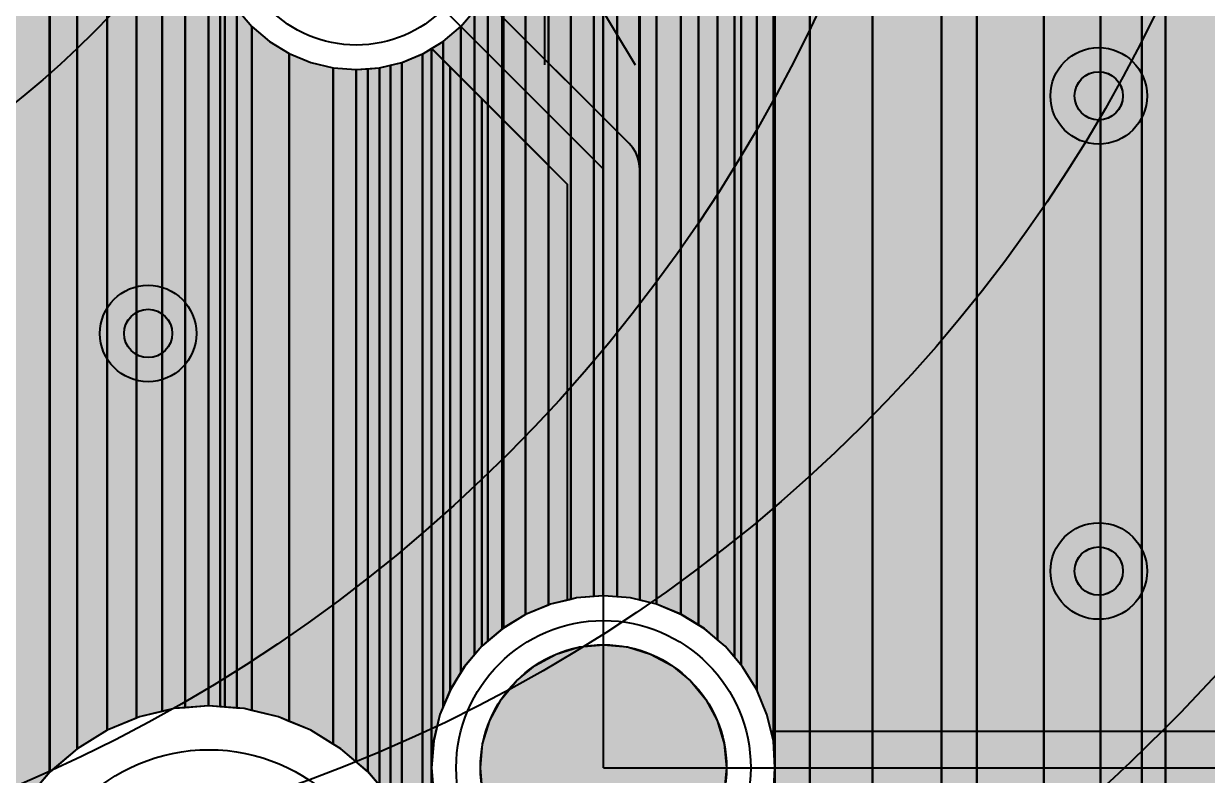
# Model space of a CAD drawing. Header units: millimetres. Extents: x 2 to 110, y 3 to 56.
# Drawn here: x 28.29 to 40.75, y 14.25 to 22.16 of the extents above; entities that cross this region are included whole.
import ezdxf

# ---------------------------------------------------------------- set-up
doc = ezdxf.new("R2010")
doc.units = ezdxf.units.MM
for name, color, linetype in [('bottom_copper', 7, 'Continuous'), ('drill_plated', 7, 'Continuous'), ('top_copper', 7, 'Continuous'), ('top_silk', 7, 'Continuous')]:
    doc.layers.add(name, color=color, linetype=linetype)

# ---------------------------------------------------------------- blocks, each defined once
blk = doc.blocks.new('Block36320')
at = {"layer": 'bottom_copper', "lineweight": 40}
for points in [[(2.862, 0), (1.985, 0), (1.985, 51.435), (2.862, 51.435), (2.862, 0)], [(1.985, 0), (1.734, 0), (1.734, 36.778), (1.876, 37.12), (1.963, 37.481), (1.985, 37.85), (1.985, 0)], [(1.734, 0), (1.3, 0), (1.3, 36.18), (1.541, 36.462), (1.734, 36.778), (1.734, 0)], [(1.3, 0), (0.703, 0), (0.703, 35.746), (1.019, 35.94), (1.3, 36.18), (1.3, 0)], [(0.703, 0), (0, 0), (0, 35.518), (0.36, 35.604), (0.703, 35.746), (0.703, 0)], [(0, 0), (-0.373, 0), (-0.373, 35.489), (-0.369, 35.489), (0, 35.518), (0, 0)]]:
    blk.add_hatch(color=7, dxfattribs=at).paths.add_polyline_path(points, flags=0)
at = {"layer": 'bottom_copper', "color": 7, "lineweight": 40}
for points in [[(2.862, 0), (1.985, 0), (1.985, 51.435), (2.862, 51.435), (2.862, 0)], [(1.985, 0), (1.734, 0), (1.734, 36.778), (1.876, 37.12), (1.963, 37.481), (1.985, 37.85), (1.985, 0)], [(1.734, 0), (1.3, 0), (1.3, 36.18), (1.541, 36.462), (1.734, 36.778), (1.734, 0)], [(1.3, 0), (0.703, 0), (0.703, 35.746), (1.019, 35.94), (1.3, 36.18), (1.3, 0)], [(0.703, 0), (0, 0), (0, 35.518), (0.36, 35.604), (0.703, 35.746), (0.703, 0)], [(0, 0), (-0.373, 0), (-0.373, 35.489), (-0.369, 35.489), (0, 35.518), (0, 0)]]:
    blk.add_lwpolyline(points, close=True, dxfattribs=at)
blk = doc.blocks.new('Block36907')
at = {"layer": 'bottom_copper', "lineweight": 40}
for points in [[(1.469, 11.611), (1.32, 11.853), (1.306, 11.87), (1.306, 36.794), (1.313, 36.778), (1.469, 36.524), (1.469, 11.611)], [(1.644, 11.073), (1.577, 11.349), (1.469, 11.611), (1.469, 36.524), (1.507, 36.462), (1.644, 36.302), (1.644, 11.073)], [(1.66, 10.79), (1.644, 11.073), (1.644, 36.302), (1.66, 36.282), (1.66, 10.79)], [(2.029, 0), (1.66, 0), (1.66, 36.282), (1.747, 36.18), (2.029, 35.94), (2.029, 0)], [(2.687, 0), (2.029, 0), (2.029, 35.94), (2.345, 35.746), (2.687, 35.604), (2.687, 0)], [(3.413, 0), (2.687, 0), (2.687, 35.604), (3.047, 35.518), (3.413, 35.489), (3.413, 0)], [(1.306, 11.87), (1.235, 11.953), (1.235, 25.21), (1.292, 25.447), (1.306, 25.69), (1.306, 11.87)], [(1.235, 11.953), (1.136, 12.069), (1.056, 12.138), (1.056, 24.844), (1.142, 24.984), (1.235, 25.21), (1.235, 11.953)], [(1.056, 12.138), (0.92, 12.254), (0.856, 12.293), (0.856, 24.591), (1.014, 24.776), (1.056, 24.844), (1.056, 12.138)], [(0.856, 12.293), (0.678, 12.402), (0.67, 12.405), (0.67, 24.433), (0.856, 24.591), (0.856, 12.293)], [(0.67, 12.405), (0.416, 12.51), (0.416, 24.286), (0.462, 24.305), (0.67, 24.433), (0.67, 12.405)], [(0.416, 12.51), (0.14, 12.577), (0, 12.588), (0, 24.155), (0.237, 24.212), (0.416, 24.286), (0.416, 12.51)], [(0, 12.588), (-0.143, 12.599), (-0.146, 12.599), (-0.146, 24.143), (0, 24.155), (0, 12.588)], [(1.66, 0), (1.644, 0), (1.644, 10.507), (1.66, 10.79), (1.66, 0)]]:
    blk.add_hatch(color=7, dxfattribs=at).paths.add_polyline_path(points, flags=0)
at = {"layer": 'bottom_copper', "color": 7, "lineweight": 40}
for points in [[(1.469, 11.611), (1.32, 11.853), (1.306, 11.87), (1.306, 36.794), (1.313, 36.778), (1.469, 36.524), (1.469, 11.611)], [(1.644, 11.073), (1.577, 11.349), (1.469, 11.611), (1.469, 36.524), (1.507, 36.462), (1.644, 36.302), (1.644, 11.073)], [(1.66, 10.79), (1.644, 11.073), (1.644, 36.302), (1.66, 36.282), (1.66, 10.79)], [(2.029, 0), (1.66, 0), (1.66, 36.282), (1.747, 36.18), (2.029, 35.94), (2.029, 0)], [(2.687, 0), (2.029, 0), (2.029, 35.94), (2.345, 35.746), (2.687, 35.604), (2.687, 0)], [(3.413, 0), (2.687, 0), (2.687, 35.604), (3.047, 35.518), (3.413, 35.489), (3.413, 0)], [(1.306, 11.87), (1.235, 11.953), (1.235, 25.21), (1.292, 25.447), (1.306, 25.69), (1.306, 11.87)], [(1.235, 11.953), (1.136, 12.069), (1.056, 12.138), (1.056, 24.844), (1.142, 24.984), (1.235, 25.21), (1.235, 11.953)], [(1.056, 12.138), (0.92, 12.254), (0.856, 12.293), (0.856, 24.591), (1.014, 24.776), (1.056, 24.844), (1.056, 12.138)], [(0.856, 12.293), (0.678, 12.402), (0.67, 12.405), (0.67, 24.433), (0.856, 24.591), (0.856, 12.293)], [(0.67, 12.405), (0.416, 12.51), (0.416, 24.286), (0.462, 24.305), (0.67, 24.433), (0.67, 12.405)], [(0.416, 12.51), (0.14, 12.577), (0, 12.588), (0, 24.155), (0.237, 24.212), (0.416, 24.286), (0.416, 12.51)], [(0, 12.588), (-0.143, 12.599), (-0.146, 12.599), (-0.146, 24.143), (0, 24.155), (0, 12.588)], [(1.66, 0), (1.644, 0), (1.644, 10.507), (1.66, 10.79), (1.66, 0)]]:
    blk.add_lwpolyline(points, close=True, dxfattribs=at)
blk = doc.blocks.new('Block37768')
at = {"layer": 'bottom_copper', "lineweight": 40}
for points in [[(1.659, 12.402), (1.43, 12.261), (1.43, 24.464), (1.467, 24.433), (1.659, 24.315), (1.659, 12.402)], [(1.9, 12.502), (1.659, 12.402), (1.659, 24.315), (1.675, 24.305), (1.9, 24.212), (1.9, 12.502)], [(2.137, 12.562), (1.921, 12.51), (1.9, 12.502), (1.9, 24.212), (2.137, 24.155), (2.137, 12.562)], [(2.38, 12.591), (2.197, 12.577), (2.137, 12.562), (2.137, 24.155), (2.38, 24.136), (2.38, 12.591)], [(2.477, 12.599), (2.38, 12.591), (2.38, 24.136), (2.477, 24.143), (2.477, 12.599)], [(1.43, 12.261), (1.417, 12.254), (1.415, 12.252), (1.415, 19.447), (1.43, 19.69), (1.43, 12.261)], [(1.415, 12.252), (1.265, 12.124), (1.265, 18.984), (1.358, 19.21), (1.415, 19.447), (1.415, 12.252)], [(1.265, 12.124), (1.201, 12.069), (1.123, 11.977), (1.123, 18.759), (1.138, 18.776), (1.265, 18.984), (1.265, 12.124)], [(1.123, 11.977), (1.017, 11.853), (0.979, 11.792), (0.979, 18.591), (1.123, 18.759), (1.123, 11.977)], [(0.979, 11.792), (0.869, 11.611), (0.794, 11.431), (0.794, 18.433), (0.979, 18.591), (0.979, 11.792)], [(0.794, 11.431), (0.76, 11.349), (0.694, 11.073), (0.671, 10.79), (0.671, 18.358), (0.794, 18.433), (0.794, 11.431)], [(0.671, 9.3), (0.663, 9.449), (0.576, 9.81), (0.576, 18.301), (0.586, 18.305), (0.671, 18.358), (0.671, 9.3)], [(0.241, 10.468), (0, 10.75), (0, 18.145), (0.123, 18.155), (0.241, 18.183), (0.241, 10.468)], [(0.576, 9.81), (0.434, 10.152), (0.241, 10.468), (0.241, 18.183), (0.361, 18.212), (0.576, 18.301), (0.576, 9.81)], [(0, 10.75), (-0.122, 10.854), (-0.122, 18.136), (-0.12, 18.136), (0, 18.145), (0, 10.75)], [(0.684, 9.08), (0.671, 9.3), (0.671, 10.79), (0.684, 10.625), (0.684, 9.08)]]:
    blk.add_hatch(color=7, dxfattribs=at).paths.add_polyline_path(points, flags=0)
at = {"layer": 'bottom_copper', "color": 7, "lineweight": 40}
for points in [[(1.659, 12.402), (1.43, 12.261), (1.43, 24.464), (1.467, 24.433), (1.659, 24.315), (1.659, 12.402)], [(1.9, 12.502), (1.659, 12.402), (1.659, 24.315), (1.675, 24.305), (1.9, 24.212), (1.9, 12.502)], [(2.137, 12.562), (1.921, 12.51), (1.9, 12.502), (1.9, 24.212), (2.137, 24.155), (2.137, 12.562)], [(2.38, 12.591), (2.197, 12.577), (2.137, 12.562), (2.137, 24.155), (2.38, 24.136), (2.38, 12.591)], [(2.477, 12.599), (2.38, 12.591), (2.38, 24.136), (2.477, 24.143), (2.477, 12.599)], [(1.43, 12.261), (1.417, 12.254), (1.415, 12.252), (1.415, 19.447), (1.43, 19.69), (1.43, 12.261)], [(1.415, 12.252), (1.265, 12.124), (1.265, 18.984), (1.358, 19.21), (1.415, 19.447), (1.415, 12.252)], [(1.265, 12.124), (1.201, 12.069), (1.123, 11.977), (1.123, 18.759), (1.138, 18.776), (1.265, 18.984), (1.265, 12.124)], [(1.123, 11.977), (1.017, 11.853), (0.979, 11.792), (0.979, 18.591), (1.123, 18.759), (1.123, 11.977)], [(0.979, 11.792), (0.869, 11.611), (0.794, 11.431), (0.794, 18.433), (0.979, 18.591), (0.979, 11.792)], [(0.794, 11.431), (0.76, 11.349), (0.694, 11.073), (0.671, 10.79), (0.671, 18.358), (0.794, 18.433), (0.794, 11.431)], [(0.671, 9.3), (0.663, 9.449), (0.576, 9.81), (0.576, 18.301), (0.586, 18.305), (0.671, 18.358), (0.671, 9.3)], [(0.241, 10.468), (0, 10.75), (0, 18.145), (0.123, 18.155), (0.241, 18.183), (0.241, 10.468)], [(0.576, 9.81), (0.434, 10.152), (0.241, 10.468), (0.241, 18.183), (0.361, 18.212), (0.576, 18.301), (0.576, 9.81)], [(0, 10.75), (-0.122, 10.854), (-0.122, 18.136), (-0.12, 18.136), (0, 18.145), (0, 10.75)], [(0.684, 9.08), (0.671, 9.3), (0.671, 10.79), (0.684, 10.625), (0.684, 9.08)]]:
    blk.add_lwpolyline(points, close=True, dxfattribs=at)
blk = doc.blocks.new('Block38324')
at = {"layer": 'bottom_copper', "lineweight": 40}
for points in [[(1.384, 0.451), (1.136, 0.431), (1.136, 13.33), (1.341, 13.57), (1.384, 13.639), (1.384, 0.451)], [(1.136, 0.431), (1.018, 0.422), (0.896, 0.392), (0.896, 13.125), (1.136, 13.33), (1.136, 0.431)], [(0.896, 0.392), (0.658, 0.335), (0.627, 0.322), (0.627, 12.96), (0.896, 13.125), (0.896, 0.392)], [(0.627, 0.322), (0.316, 0.194), (0.316, 12.834), (0.335, 12.839), (0.627, 12.96), (0.627, 0.322)], [(0.316, 0.194), (0, 0), (0, 12.763), (0.028, 12.765), (0.316, 12.834), (0.316, 0.194)], [(0, 0), (-0.282, -0.241), (-0.289, -0.249), (-0.289, 12.741), (-0.286, 12.741), (0, 12.763), (0, 0)], [(1.506, 0.442), (1.388, 0.451), (1.384, 0.451), (1.384, 8.7), (1.403, 8.457), (1.46, 8.219), (1.506, 8.108), (1.506, 0.442)], [(1.68, 0.428), (1.506, 0.442), (1.506, 8.108), (1.553, 7.994), (1.68, 7.786), (1.68, 0.428)], [(1.839, 0.402), (1.757, 0.422), (1.68, 0.428), (1.68, 7.786), (1.839, 7.601), (1.839, 0.402)], [(2.232, 0.288), (2.118, 0.335), (1.839, 0.402), (1.839, 7.601), (2.024, 7.442), (2.232, 7.315), (2.232, 0.288)], [(2.695, 0.05), (2.46, 0.194), (2.232, 0.288), (2.232, 7.315), (2.458, 7.222), (2.695, 7.165), (2.695, 0.05)], [(2.935, -0.136), (2.776, 0), (2.695, 0.05), (2.695, 7.165), (2.935, 7.146), (2.935, -0.136)]]:
    blk.add_hatch(color=7, dxfattribs=at).paths.add_polyline_path(points, flags=0)
at = {"layer": 'bottom_copper', "color": 7, "lineweight": 40}
for points in [[(1.384, 0.451), (1.136, 0.431), (1.136, 13.33), (1.341, 13.57), (1.384, 13.639), (1.384, 0.451)], [(1.136, 0.431), (1.018, 0.422), (0.896, 0.392), (0.896, 13.125), (1.136, 13.33), (1.136, 0.431)], [(0.896, 0.392), (0.658, 0.335), (0.627, 0.322), (0.627, 12.96), (0.896, 13.125), (0.896, 0.392)], [(0.627, 0.322), (0.316, 0.194), (0.316, 12.834), (0.335, 12.839), (0.627, 12.96), (0.627, 0.322)], [(0.316, 0.194), (0, 0), (0, 12.763), (0.028, 12.765), (0.316, 12.834), (0.316, 0.194)], [(0, 0), (-0.282, -0.241), (-0.289, -0.249), (-0.289, 12.741), (-0.286, 12.741), (0, 12.763), (0, 0)], [(1.506, 0.442), (1.388, 0.451), (1.384, 0.451), (1.384, 8.7), (1.403, 8.457), (1.46, 8.219), (1.506, 8.108), (1.506, 0.442)], [(1.68, 0.428), (1.506, 0.442), (1.506, 8.108), (1.553, 7.994), (1.68, 7.786), (1.68, 0.428)], [(1.839, 0.402), (1.757, 0.422), (1.68, 0.428), (1.68, 7.786), (1.839, 7.601), (1.839, 0.402)], [(2.232, 0.288), (2.118, 0.335), (1.839, 0.402), (1.839, 7.601), (2.024, 7.442), (2.232, 7.315), (2.232, 0.288)], [(2.695, 0.05), (2.46, 0.194), (2.232, 0.288), (2.232, 7.315), (2.458, 7.222), (2.695, 7.165), (2.695, 0.05)], [(2.935, -0.136), (2.776, 0), (2.695, 0.05), (2.695, 7.165), (2.935, 7.146), (2.935, -0.136)]]:
    blk.add_lwpolyline(points, close=True, dxfattribs=at)
blk = doc.blocks.new('Block38688')
at = {"layer": 'bottom_copper', "lineweight": 40}
blk.add_hatch(color=7, dxfattribs=at).paths.add_polyline_path([(6.448, 10.741), (6.215, 10.468), (6.021, 10.152), (6.021, 23.783), (6.137, 23.756), (6.448, 23.731), (6.448, 10.741)], flags=0)
at = {"layer": 'bottom_copper', "color": 7, "lineweight": 40}
blk.add_lwpolyline([(6.448, 10.741), (6.215, 10.468), (6.021, 10.152), (6.021, 23.783), (6.137, 23.756), (6.448, 23.731), (6.448, 10.741)], close=True, dxfattribs=at)
blk = doc.blocks.new('Block117322')
at = {"layer": 'top_copper', "lineweight": 40}
blk.add_hatch(color=7, dxfattribs=at).paths.add_polyline_path([(0, 0), (-4.6614, 0), (-4.6614, 14.138), (-1.381, 14.138), (-1.3382, 13.96), (-1.2296, 13.6977), (-1.0813, 13.4557), (-0.8969, 13.2399), (-0.6811, 13.0555), (-0.4391, 12.9072), (-0.1768, 12.7986), (0, 12.7561), (0, 0)], flags=0)
at = {"layer": 'top_copper', "color": 7, "lineweight": 40}
blk.add_lwpolyline([(0, 0), (-4.6614, 0), (-4.6614, 14.138), (-1.381, 14.138), (-1.3382, 13.96), (-1.2296, 13.6977), (-1.0813, 13.4557), (-0.8969, 13.2399), (-0.6811, 13.0555), (-0.4391, 12.9072), (-0.1768, 12.7986), (0, 12.7561), (0, 0)], close=True, dxfattribs=at)
blk = doc.blocks.new('Block118009')
at = {"layer": 'top_copper', "lineweight": 40}
for points in [[(0, 11.412), (-0.165, 11.425), (-0.169, 11.425), (-0.169, 19.293), (-0.117, 19.293), (-0.093, 19.194), (0, 18.968), (0, 11.412)], [(0.286, 11.377), (0.204, 11.396), (0, 11.412), (0, 18.968), (0.127, 18.761), (0.286, 18.575), (0.286, 11.377)], [(0.679, 11.262), (0.565, 11.31), (0.286, 11.377), (0.286, 18.575), (0.471, 18.417), (0.679, 18.289), (0.679, 11.262)], [(2.176, 9.284), (2.167, 9.433), (2.081, 9.794), (2.081, 18.285), (2.09, 18.289), (2.176, 18.342), (2.176, 9.284)], [(2.373, 11.595), (2.264, 11.333), (2.198, 11.057), (2.176, 10.774), (2.176, 18.342), (2.177, 18.343), (2.373, 18.147), (2.373, 11.595)], [(1.142, 11.024), (0.907, 11.168), (0.679, 11.262), (0.679, 18.289), (0.905, 18.196), (1.142, 18.139), (1.142, 11.024)], [(1.865, 10.256), (1.745, 10.452), (1.628, 10.589), (1.628, 18.139), (1.865, 18.196), (1.865, 10.256)], [(2.081, 9.794), (1.939, 10.136), (1.865, 10.256), (1.865, 18.196), (2.081, 18.285), (2.081, 9.794)], [(1.385, 10.836), (1.223, 10.974), (1.142, 11.024), (1.142, 18.139), (1.385, 18.12), (1.385, 10.836)], [(1.628, 10.589), (1.504, 10.734), (1.385, 10.836), (1.385, 18.12), (1.628, 18.139), (1.628, 10.589)], [(2.706, 12.053), (2.521, 11.837), (2.373, 11.595), (2.373, 18.147), (2.706, 17.814), (2.706, 12.053)], [(3.163, 12.386), (2.922, 12.238), (2.706, 12.053), (2.706, 17.814), (3.163, 17.357), (3.163, 12.386)], [(3.604, 12.537), (3.426, 12.494), (3.163, 12.386), (3.163, 17.357), (3.604, 16.916), (3.604, 12.537)], [(2.189, 9.064), (2.176, 9.284), (2.176, 10.774), (2.189, 10.609), (2.189, 9.064)]]:
    blk.add_hatch(color=7, dxfattribs=at).paths.add_polyline_path(points, flags=0)
at = {"layer": 'top_copper', "color": 7, "lineweight": 40}
for points in [[(0, 11.412), (-0.165, 11.425), (-0.169, 11.425), (-0.169, 19.293), (-0.117, 19.293), (-0.093, 19.194), (0, 18.968), (0, 11.412)], [(0.286, 11.377), (0.204, 11.396), (0, 11.412), (0, 18.968), (0.127, 18.761), (0.286, 18.575), (0.286, 11.377)], [(0.679, 11.262), (0.565, 11.31), (0.286, 11.377), (0.286, 18.575), (0.471, 18.417), (0.679, 18.289), (0.679, 11.262)], [(2.176, 9.284), (2.167, 9.433), (2.081, 9.794), (2.081, 18.285), (2.09, 18.289), (2.176, 18.342), (2.176, 9.284)], [(2.373, 11.595), (2.264, 11.333), (2.198, 11.057), (2.176, 10.774), (2.176, 18.342), (2.177, 18.343), (2.373, 18.147), (2.373, 11.595)], [(1.142, 11.024), (0.907, 11.168), (0.679, 11.262), (0.679, 18.289), (0.905, 18.196), (1.142, 18.139), (1.142, 11.024)], [(1.865, 10.256), (1.745, 10.452), (1.628, 10.589), (1.628, 18.139), (1.865, 18.196), (1.865, 10.256)], [(2.081, 9.794), (1.939, 10.136), (1.865, 10.256), (1.865, 18.196), (2.081, 18.285), (2.081, 9.794)], [(1.385, 10.836), (1.223, 10.974), (1.142, 11.024), (1.142, 18.139), (1.385, 18.12), (1.385, 10.836)], [(1.628, 10.589), (1.504, 10.734), (1.385, 10.836), (1.385, 18.12), (1.628, 18.139), (1.628, 10.589)], [(2.706, 12.053), (2.521, 11.837), (2.373, 11.595), (2.373, 18.147), (2.706, 17.814), (2.706, 12.053)], [(3.163, 12.386), (2.922, 12.238), (2.706, 12.053), (2.706, 17.814), (3.163, 17.357), (3.163, 12.386)], [(3.604, 12.537), (3.426, 12.494), (3.163, 12.386), (3.163, 17.357), (3.604, 16.916), (3.604, 12.537)], [(2.189, 9.064), (2.176, 9.284), (2.176, 10.774), (2.189, 10.609), (2.189, 9.064)]]:
    blk.add_lwpolyline(points, close=True, dxfattribs=at)
blk = doc.blocks.new('Block118343')
at = {"layer": 'top_copper', "lineweight": 40}
for points in [[(4.678, -8.999), (2.885, -8.999), (2.842, -8.821), (2.734, -8.559), (2.585, -8.317), (2.401, -8.101), (2.185, -7.917), (1.943, -7.769), (1.681, -7.66), (1.504, -7.617), (1.504, 4.042), (1.727, 4.135), (1.935, 4.262), (2.121, 4.421), (2.279, 4.606), (2.407, 4.814), (2.5, 5.039), (2.524, 5.139), (4.678, 5.139), (4.678, -8.999)], [(1.499, -3.021), (1.485, -2.962), (1.462, -2.907), (1.431, -2.856), (1.392, -2.81), (1.381, -2.8), (0.071, -1.491), (0.071, 4.294), (0.108, 4.262), (0.316, 4.135), (0.542, 4.042), (0.779, 3.985), (1.022, 3.965), (1.265, 3.985), (1.499, 4.041), (1.499, -3.021)], [(1.504, -3.08), (1.499, -3.021), (1.499, 4.041), (1.502, 4.042), (1.504, 4.042), (1.504, -3.08)], [(1.504, -7.617), (1.503, -7.617), (1.503, -3.095), (1.504, -3.08), (1.504, -7.617)]]:
    blk.add_hatch(color=7, dxfattribs=at).paths.add_polyline_path(points, flags=0)
at = {"layer": 'top_copper', "color": 7, "lineweight": 40}
for points in [[(4.678, -8.999), (2.885, -8.999), (2.842, -8.821), (2.734, -8.559), (2.585, -8.317), (2.401, -8.101), (2.185, -7.917), (1.943, -7.769), (1.681, -7.66), (1.504, -7.617), (1.504, 4.042), (1.727, 4.135), (1.935, 4.262), (2.121, 4.421), (2.279, 4.606), (2.407, 4.814), (2.5, 5.039), (2.524, 5.139), (4.678, 5.139), (4.678, -8.999)], [(1.499, -3.021), (1.485, -2.962), (1.462, -2.907), (1.431, -2.856), (1.392, -2.81), (1.381, -2.8), (0.071, -1.491), (0.071, 4.294), (0.108, 4.262), (0.316, 4.135), (0.542, 4.042), (0.779, 3.985), (1.022, 3.965), (1.265, 3.985), (1.499, 4.041), (1.499, -3.021)], [(1.504, -3.08), (1.499, -3.021), (1.499, 4.041), (1.502, 4.042), (1.504, 4.042), (1.504, -3.08)], [(1.504, -7.617), (1.503, -7.617), (1.503, -3.095), (1.504, -3.08), (1.504, -7.617)]]:
    blk.add_lwpolyline(points, close=True, dxfattribs=at)
blk = doc.blocks.new('Block120121')
at = {"layer": 'top_copper', "lineweight": 40}
for points in [[(11.033, 10.729), (10.797, 10.452), (10.603, 10.136), (10.603, 19.293), (11.033, 19.293), (11.033, 10.729)], [(11.319, 10.974), (11.037, 10.734), (11.033, 10.729), (11.033, 19.293), (11.319, 19.293), (11.319, 10.974)], [(11.635, 11.168), (11.319, 10.974), (11.319, 19.293), (11.635, 19.293), (11.635, 11.168)], [(11.946, 11.297), (11.635, 11.168), (11.635, 19.293), (11.946, 19.293), (11.946, 11.297)], [(12.215, 11.367), (11.977, 11.31), (11.946, 11.297), (11.946, 19.293), (12.215, 19.293), (12.215, 11.367)], [(12.455, 11.405), (12.338, 11.396), (12.215, 11.367), (12.215, 19.293), (12.455, 19.293), (12.455, 11.405)], [(12.703, 11.425), (12.455, 11.405), (12.455, 19.293), (12.703, 19.293), (12.703, 11.425)]]:
    blk.add_hatch(color=7, dxfattribs=at).paths.add_polyline_path(points, flags=0)
at = {"layer": 'top_copper', "color": 7, "lineweight": 40}
for points in [[(11.033, 10.729), (10.797, 10.452), (10.603, 10.136), (10.603, 19.293), (11.033, 19.293), (11.033, 10.729)], [(11.319, 10.974), (11.037, 10.734), (11.033, 10.729), (11.033, 19.293), (11.319, 19.293), (11.319, 10.974)], [(11.635, 11.168), (11.319, 10.974), (11.319, 19.293), (11.635, 19.293), (11.635, 11.168)], [(11.946, 11.297), (11.635, 11.168), (11.635, 19.293), (11.946, 19.293), (11.946, 11.297)], [(12.215, 11.367), (11.977, 11.31), (11.946, 11.297), (11.946, 19.293), (12.215, 19.293), (12.215, 11.367)], [(12.455, 11.405), (12.338, 11.396), (12.215, 11.367), (12.215, 19.293), (12.455, 19.293), (12.455, 11.405)], [(12.703, 11.425), (12.455, 11.405), (12.455, 19.293), (12.703, 19.293), (12.703, 11.425)]]:
    blk.add_lwpolyline(points, close=True, dxfattribs=at)

msp = doc.modelspace()

# ---------------------------------------------------------------- hatches: boundary and pattern name
at = {"layer": 'bottom_copper', "lineweight": 40}
for points in [[(39.853, 21.348), (39.839, 21.301), (39.815, 21.257), (39.784, 21.218), (39.745, 21.187), (39.701, 21.163), (39.654, 21.149), (39.604, 21.144), (39.554, 21.149), (39.507, 21.163), (39.463, 21.187), (39.424, 21.218), (39.393, 21.257), (39.369, 21.301), (39.355, 21.348), (39.35, 21.398), (39.355, 21.448), (39.369, 21.495), (39.393, 21.539), (39.424, 21.578), (39.463, 21.609), (39.507, 21.633), (39.554, 21.647), (39.604, 21.652), (39.654, 21.647), (39.701, 21.633), (39.745, 21.609), (39.784, 21.578), (39.815, 21.539), (39.839, 21.495), (39.853, 21.448), (39.858, 21.398), (39.853, 21.348)], [(29.853, 18.848), (29.839, 18.801), (29.815, 18.757), (29.784, 18.718), (29.745, 18.687), (29.701, 18.663), (29.654, 18.649), (29.604, 18.644), (29.554, 18.649), (29.507, 18.663), (29.463, 18.687), (29.424, 18.718), (29.393, 18.757), (29.369, 18.801), (29.355, 18.848), (29.35, 18.898), (29.355, 18.948), (29.369, 18.995), (29.393, 19.039), (29.424, 19.078), (29.463, 19.109), (29.507, 19.133), (29.554, 19.147), (29.604, 19.152), (29.654, 19.147), (29.701, 19.133), (29.745, 19.109), (29.784, 19.078), (29.815, 19.039), (29.839, 18.995), (29.853, 18.948), (29.858, 18.898), (29.853, 18.848)], [(39.853, 16.348), (39.839, 16.301), (39.815, 16.257), (39.784, 16.218), (39.745, 16.187), (39.701, 16.163), (39.654, 16.149), (39.604, 16.144), (39.554, 16.149), (39.507, 16.163), (39.463, 16.187), (39.424, 16.218), (39.393, 16.257), (39.369, 16.301), (39.355, 16.348), (39.35, 16.398), (39.355, 16.448), (39.369, 16.495), (39.393, 16.539), (39.424, 16.578), (39.463, 16.609), (39.507, 16.633), (39.554, 16.647), (39.604, 16.652), (39.654, 16.647), (39.701, 16.633), (39.745, 16.609), (39.784, 16.578), (39.815, 16.539), (39.839, 16.495), (39.853, 16.448), (39.858, 16.398), (39.853, 16.348)], [(35.665, 14.075), (35.591, 13.832), (35.471, 13.608), (35.31, 13.412), (35.114, 13.251), (34.89, 13.131), (34.647, 13.057), (34.394, 13.033), (34.141, 13.057), (33.898, 13.131), (33.674, 13.251), (33.478, 13.412), (33.317, 13.608), (33.197, 13.832), (33.123, 14.075), (33.099, 14.328), (33.123, 14.581), (33.197, 14.824), (33.317, 15.048), (33.478, 15.244), (33.674, 15.405), (33.898, 15.525), (34.141, 15.599), (34.394, 15.623), (34.647, 15.599), (34.89, 15.525), (35.114, 15.405), (35.31, 15.244), (35.471, 15.048), (35.591, 14.824), (35.665, 14.581), (35.689, 14.328), (35.665, 14.075)]]:
    msp.add_hatch(color=7, dxfattribs=at).paths.add_polyline_path(points, flags=0)
at = {"layer": 'drill_plated', "lineweight": 40}
for points in [[(39.853, 21.348), (39.839, 21.301), (39.815, 21.257), (39.784, 21.218), (39.745, 21.187), (39.701, 21.163), (39.654, 21.149), (39.604, 21.144), (39.554, 21.149), (39.507, 21.163), (39.463, 21.187), (39.424, 21.218), (39.393, 21.257), (39.369, 21.301), (39.355, 21.348), (39.35, 21.398), (39.355, 21.448), (39.369, 21.495), (39.393, 21.539), (39.424, 21.578), (39.463, 21.609), (39.507, 21.633), (39.554, 21.647), (39.604, 21.652), (39.654, 21.647), (39.701, 21.633), (39.745, 21.609), (39.784, 21.578), (39.815, 21.539), (39.839, 21.495), (39.853, 21.448), (39.858, 21.398), (39.853, 21.348)], [(29.853, 18.848), (29.839, 18.801), (29.815, 18.757), (29.784, 18.718), (29.745, 18.687), (29.701, 18.663), (29.654, 18.649), (29.604, 18.644), (29.554, 18.649), (29.507, 18.663), (29.463, 18.687), (29.424, 18.718), (29.393, 18.757), (29.369, 18.801), (29.355, 18.848), (29.35, 18.898), (29.355, 18.948), (29.369, 18.995), (29.393, 19.039), (29.424, 19.078), (29.463, 19.109), (29.507, 19.133), (29.554, 19.147), (29.604, 19.152), (29.654, 19.147), (29.701, 19.133), (29.745, 19.109), (29.784, 19.078), (29.815, 19.039), (29.839, 18.995), (29.853, 18.948), (29.858, 18.898), (29.853, 18.848)], [(39.853, 16.348), (39.839, 16.301), (39.815, 16.257), (39.784, 16.218), (39.745, 16.187), (39.701, 16.163), (39.654, 16.149), (39.604, 16.144), (39.554, 16.149), (39.507, 16.163), (39.463, 16.187), (39.424, 16.218), (39.393, 16.257), (39.369, 16.301), (39.355, 16.348), (39.35, 16.398), (39.355, 16.448), (39.369, 16.495), (39.393, 16.539), (39.424, 16.578), (39.463, 16.609), (39.507, 16.633), (39.554, 16.647), (39.604, 16.652), (39.654, 16.647), (39.701, 16.633), (39.745, 16.609), (39.784, 16.578), (39.815, 16.539), (39.839, 16.495), (39.853, 16.448), (39.858, 16.398), (39.853, 16.348)], [(35.665, 14.075), (35.591, 13.832), (35.471, 13.608), (35.31, 13.412), (35.114, 13.251), (34.89, 13.131), (34.647, 13.057), (34.394, 13.033), (34.141, 13.057), (33.898, 13.131), (33.674, 13.251), (33.478, 13.412), (33.317, 13.608), (33.197, 13.832), (33.123, 14.075), (33.099, 14.328), (33.123, 14.581), (33.197, 14.824), (33.317, 15.048), (33.478, 15.244), (33.674, 15.405), (33.898, 15.525), (34.141, 15.599), (34.394, 15.623), (34.647, 15.599), (34.89, 15.525), (35.114, 15.405), (35.31, 15.244), (35.471, 15.048), (35.591, 14.824), (35.665, 14.581), (35.689, 14.328), (35.665, 14.075)]]:
    msp.add_hatch(color=7, dxfattribs=at).paths.add_polyline_path(points, flags=0)
at = {"layer": 'top_copper', "lineweight": 40}
for points in [[(39.853, 21.348), (39.839, 21.301), (39.815, 21.257), (39.784, 21.218), (39.745, 21.187), (39.701, 21.163), (39.654, 21.149), (39.604, 21.144), (39.554, 21.149), (39.507, 21.163), (39.463, 21.187), (39.424, 21.218), (39.393, 21.257), (39.369, 21.301), (39.355, 21.348), (39.35, 21.398), (39.355, 21.448), (39.369, 21.495), (39.393, 21.539), (39.424, 21.578), (39.463, 21.609), (39.507, 21.633), (39.554, 21.647), (39.604, 21.652), (39.654, 21.647), (39.701, 21.633), (39.745, 21.609), (39.784, 21.578), (39.815, 21.539), (39.839, 21.495), (39.853, 21.448), (39.858, 21.398), (39.853, 21.348)], [(29.853, 18.848), (29.839, 18.801), (29.815, 18.757), (29.784, 18.718), (29.745, 18.687), (29.701, 18.663), (29.654, 18.649), (29.604, 18.644), (29.554, 18.649), (29.507, 18.663), (29.463, 18.687), (29.424, 18.718), (29.393, 18.757), (29.369, 18.801), (29.355, 18.848), (29.35, 18.898), (29.355, 18.948), (29.369, 18.995), (29.393, 19.039), (29.424, 19.078), (29.463, 19.109), (29.507, 19.133), (29.554, 19.147), (29.604, 19.152), (29.654, 19.147), (29.701, 19.133), (29.745, 19.109), (29.784, 19.078), (29.815, 19.039), (29.839, 18.995), (29.853, 18.948), (29.858, 18.898), (29.853, 18.848)], [(39.853, 16.348), (39.839, 16.301), (39.815, 16.257), (39.784, 16.218), (39.745, 16.187), (39.701, 16.163), (39.654, 16.149), (39.604, 16.144), (39.554, 16.149), (39.507, 16.163), (39.463, 16.187), (39.424, 16.218), (39.393, 16.257), (39.369, 16.301), (39.355, 16.348), (39.35, 16.398), (39.355, 16.448), (39.369, 16.495), (39.393, 16.539), (39.424, 16.578), (39.463, 16.609), (39.507, 16.633), (39.554, 16.647), (39.604, 16.652), (39.654, 16.647), (39.701, 16.633), (39.745, 16.609), (39.784, 16.578), (39.815, 16.539), (39.839, 16.495), (39.853, 16.448), (39.858, 16.398), (39.853, 16.348)], [(35.665, 14.075), (35.591, 13.832), (35.471, 13.608), (35.31, 13.412), (35.114, 13.251), (34.89, 13.131), (34.647, 13.057), (34.394, 13.033), (34.141, 13.057), (33.898, 13.131), (33.674, 13.251), (33.478, 13.412), (33.317, 13.608), (33.197, 13.832), (33.123, 14.075), (33.099, 14.328), (33.123, 14.581), (33.197, 14.824), (33.317, 15.048), (33.478, 15.244), (33.674, 15.405), (33.898, 15.525), (34.141, 15.599), (34.394, 15.623), (34.647, 15.599), (34.89, 15.525), (35.114, 15.405), (35.31, 15.244), (35.471, 15.048), (35.591, 14.824), (35.665, 14.581), (35.689, 14.328), (35.665, 14.075)]]:
    msp.add_hatch(color=7, dxfattribs=at).paths.add_polyline_path(points, flags=0)

# ---------------------------------------------------------------- linework, layer by layer
at = {"layer": 'bottom_copper', "color": 7, "lineweight": 40}
for p, q in [((37.95, 3.538), (37.95, 39.027)), ((37.95, 39.027), (37.95, 3.538)), ((34.391, 16.137), (34.391, 27.681)), ((34.391, 27.681), (34.391, 16.137)), ((28.567, 14.279), (28.567, 27.269)), ((28.567, 27.269), (28.567, 14.279)), ((30.537, 22.314), (30.695, 22.129)), ((32.893, 22.129), (33.051, 22.314)), ((30.695, 22.129), (30.881, 21.971)), ((32.708, 21.971), (32.893, 22.129)), ((30.881, 21.971), (31.088, 21.843)), ((32.5, 21.843), (32.708, 21.971)), ((31.088, 21.843), (31.314, 21.75)), ((32.274, 21.75), (32.5, 21.843)), ((31.314, 21.75), (31.551, 21.693)), ((31.551, 21.693), (31.792, 21.674)), ((31.792, 14.392), (31.792, 21.674)), ((31.792, 21.674), (31.794, 21.674)), ((31.792, 21.674), (31.792, 14.392)), ((31.794, 21.674), (32.037, 21.693)), ((32.037, 21.693), (32.274, 21.75)), ((34.111, 16.115), (33.835, 16.048)), ((34.391, 16.137), (34.111, 16.115)), ((34.394, 16.137), (34.391, 16.137)), ((34.677, 16.115), (34.394, 16.137)), ((34.953, 16.048), (34.677, 16.115)), ((33.573, 15.94), (33.331, 15.791)), ((33.835, 16.048), (33.573, 15.94)), ((35.215, 15.94), (34.953, 16.048)), ((35.457, 15.791), (35.215, 15.94)), ((33.331, 15.791), (33.115, 15.607)), ((35.673, 15.607), (35.457, 15.791)), ((33.115, 15.607), (32.931, 15.391)), ((35.858, 15.391), (35.673, 15.607)), ((32.931, 15.391), (32.782, 15.149)), ((36.006, 15.149), (35.858, 15.391)), ((32.782, 15.149), (32.674, 14.887)), ((36.114, 14.887), (36.006, 15.149)), ((29.875, 14.95), (29.514, 14.864)), ((30.244, 14.979), (29.875, 14.95)), ((30.613, 14.95), (30.244, 14.979)), ((30.974, 14.864), (30.613, 14.95)), ((29.514, 14.864), (29.172, 14.722)), ((31.316, 14.722), (30.974, 14.864)), ((32.674, 14.887), (32.607, 14.611)), ((36.181, 14.611), (36.114, 14.887)), ((29.172, 14.722), (28.856, 14.528)), ((31.632, 14.528), (31.316, 14.722)), ((32.607, 14.611), (32.585, 14.328)), ((36.197, 14.328), (36.181, 14.611)), ((28.856, 14.528), (28.574, 14.288)), ((31.792, 14.392), (31.632, 14.528)), ((31.914, 14.288), (31.792, 14.392)), ((32.585, 14.328), (32.607, 14.045)), ((36.181, 14.045), (36.197, 14.328)), ((28.567, 14.279), (28.334, 14.006)), ((28.574, 14.288), (28.567, 14.279)), ((32.154, 14.006), (31.914, 14.288))]:
    msp.add_line(p, q, dxfattribs=at)
for points in [[(39.853, 21.348), (39.839, 21.301), (39.815, 21.257), (39.784, 21.218), (39.745, 21.187), (39.701, 21.163), (39.654, 21.149), (39.604, 21.144), (39.554, 21.149), (39.507, 21.163), (39.463, 21.187), (39.424, 21.218), (39.393, 21.257), (39.369, 21.301), (39.355, 21.348), (39.35, 21.398), (39.355, 21.448), (39.369, 21.495), (39.393, 21.539), (39.424, 21.578), (39.463, 21.609), (39.507, 21.633), (39.554, 21.647), (39.604, 21.652), (39.654, 21.647), (39.701, 21.633), (39.745, 21.609), (39.784, 21.578), (39.815, 21.539), (39.839, 21.495), (39.853, 21.448), (39.858, 21.398), (39.853, 21.348)], [(29.853, 18.848), (29.839, 18.801), (29.815, 18.757), (29.784, 18.718), (29.745, 18.687), (29.701, 18.663), (29.654, 18.649), (29.604, 18.644), (29.554, 18.649), (29.507, 18.663), (29.463, 18.687), (29.424, 18.718), (29.393, 18.757), (29.369, 18.801), (29.355, 18.848), (29.35, 18.898), (29.355, 18.948), (29.369, 18.995), (29.393, 19.039), (29.424, 19.078), (29.463, 19.109), (29.507, 19.133), (29.554, 19.147), (29.604, 19.152), (29.654, 19.147), (29.701, 19.133), (29.745, 19.109), (29.784, 19.078), (29.815, 19.039), (29.839, 18.995), (29.853, 18.948), (29.858, 18.898), (29.853, 18.848)], [(39.853, 16.348), (39.839, 16.301), (39.815, 16.257), (39.784, 16.218), (39.745, 16.187), (39.701, 16.163), (39.654, 16.149), (39.604, 16.144), (39.554, 16.149), (39.507, 16.163), (39.463, 16.187), (39.424, 16.218), (39.393, 16.257), (39.369, 16.301), (39.355, 16.348), (39.35, 16.398), (39.355, 16.448), (39.369, 16.495), (39.393, 16.539), (39.424, 16.578), (39.463, 16.609), (39.507, 16.633), (39.554, 16.647), (39.604, 16.652), (39.654, 16.647), (39.701, 16.633), (39.745, 16.609), (39.784, 16.578), (39.815, 16.539), (39.839, 16.495), (39.853, 16.448), (39.858, 16.398), (39.853, 16.348)]]:
    msp.add_lwpolyline(points, close=True, dxfattribs=at)
msp.add_lwpolyline([(33.123, 14.075), (33.099, 14.328), (33.123, 14.581), (33.197, 14.824), (33.317, 15.048), (33.478, 15.244), (33.674, 15.405), (33.898, 15.525), (34.141, 15.599), (34.394, 15.623), (34.647, 15.599), (34.89, 15.525), (35.114, 15.405), (35.31, 15.244), (35.471, 15.048), (35.591, 14.824), (35.665, 14.581), (35.689, 14.328), (35.665, 14.075)], dxfattribs=at)
for centre, major_axis in [((31.794, 23.228), (1.295, 0)), ((39.604, 21.398), (0.508, 0)), ((39.604, 21.398), (0.254, 0)), ((29.604, 18.898), (0.508, 0)), ((29.604, 18.898), (0.254, 0)), ((39.604, 16.398), (0.508, 0)), ((39.604, 16.398), (0.254, 0)), ((34.394, 14.328), (1.549, 0)), ((34.394, 14.328), (1.295, 0)), ((30.244, 12.618), (1.9, 0))]:
    msp.add_ellipse(centre, major_axis=major_axis, ratio=1, dxfattribs=at)
at = {"layer": 'drill_plated', "color": 7, "lineweight": 40}
for points in [[(39.853, 21.348), (39.839, 21.301), (39.815, 21.257), (39.784, 21.218), (39.745, 21.187), (39.701, 21.163), (39.654, 21.149), (39.604, 21.144), (39.554, 21.149), (39.507, 21.163), (39.463, 21.187), (39.424, 21.218), (39.393, 21.257), (39.369, 21.301), (39.355, 21.348), (39.35, 21.398), (39.355, 21.448), (39.369, 21.495), (39.393, 21.539), (39.424, 21.578), (39.463, 21.609), (39.507, 21.633), (39.554, 21.647), (39.604, 21.652), (39.654, 21.647), (39.701, 21.633), (39.745, 21.609), (39.784, 21.578), (39.815, 21.539), (39.839, 21.495), (39.853, 21.448), (39.858, 21.398), (39.853, 21.348)], [(29.853, 18.848), (29.839, 18.801), (29.815, 18.757), (29.784, 18.718), (29.745, 18.687), (29.701, 18.663), (29.654, 18.649), (29.604, 18.644), (29.554, 18.649), (29.507, 18.663), (29.463, 18.687), (29.424, 18.718), (29.393, 18.757), (29.369, 18.801), (29.355, 18.848), (29.35, 18.898), (29.355, 18.948), (29.369, 18.995), (29.393, 19.039), (29.424, 19.078), (29.463, 19.109), (29.507, 19.133), (29.554, 19.147), (29.604, 19.152), (29.654, 19.147), (29.701, 19.133), (29.745, 19.109), (29.784, 19.078), (29.815, 19.039), (29.839, 18.995), (29.853, 18.948), (29.858, 18.898), (29.853, 18.848)], [(39.853, 16.348), (39.839, 16.301), (39.815, 16.257), (39.784, 16.218), (39.745, 16.187), (39.701, 16.163), (39.654, 16.149), (39.604, 16.144), (39.554, 16.149), (39.507, 16.163), (39.463, 16.187), (39.424, 16.218), (39.393, 16.257), (39.369, 16.301), (39.355, 16.348), (39.35, 16.398), (39.355, 16.448), (39.369, 16.495), (39.393, 16.539), (39.424, 16.578), (39.463, 16.609), (39.507, 16.633), (39.554, 16.647), (39.604, 16.652), (39.654, 16.647), (39.701, 16.633), (39.745, 16.609), (39.784, 16.578), (39.815, 16.539), (39.839, 16.495), (39.853, 16.448), (39.858, 16.398), (39.853, 16.348)]]:
    msp.add_lwpolyline(points, close=True, dxfattribs=at)
msp.add_lwpolyline([(33.123, 14.075), (33.099, 14.328), (33.123, 14.581), (33.197, 14.824), (33.317, 15.048), (33.478, 15.244), (33.674, 15.405), (33.898, 15.525), (34.141, 15.599), (34.394, 15.623), (34.647, 15.599), (34.89, 15.525), (35.114, 15.405), (35.31, 15.244), (35.471, 15.048), (35.591, 14.824), (35.665, 14.581), (35.689, 14.328), (35.665, 14.075)], dxfattribs=at)
for centre, major_axis in [((39.604, 21.398), (0.254, 0)), ((29.604, 18.898), (0.254, 0)), ((39.604, 16.398), (0.254, 0)), ((34.394, 14.328), (1.295, 0))]:
    msp.add_ellipse(centre, major_axis=major_axis, ratio=1, dxfattribs=at)
at = {"layer": 'top_copper', "color": 7, "lineweight": 40}
for p, q in [((37.95, 14.709), (37.95, 28.847)), ((37.95, 28.847), (37.95, 14.709)), ((34.394, 20.628), (31.794, 23.228)), ((30.24, 14.979), (30.24, 22.847)), ((30.24, 22.847), (30.24, 14.979)), ((34.653, 20.908), (33.125, 22.435)), ((30.537, 22.314), (30.695, 22.129)), ((30.695, 22.129), (30.881, 21.971)), ((30.881, 21.971), (31.088, 21.843)), ((31.088, 21.843), (31.314, 21.75)), ((32.274, 21.75), (32.5, 21.843)), ((32.5, 21.843), (32.587, 21.897)), ((32.587, 21.897), (34.013, 20.47)), ((31.314, 21.75), (31.551, 21.693)), ((31.551, 21.693), (31.794, 21.674)), ((31.794, 21.674), (32.037, 21.693)), ((32.037, 21.693), (32.274, 21.75)), ((34.664, 20.898), (34.653, 20.908)), ((34.703, 20.853), (34.664, 20.898)), ((34.734, 20.802), (34.703, 20.853)), ((34.758, 20.746), (34.734, 20.802)), ((34.772, 20.688), (34.758, 20.746)), ((34.776, 20.628), (34.772, 20.688)), ((34.772, 20.688), (34.772, 20.688)), ((34.394, 14.328), (34.394, 20.628)), ((34.775, 20.613), (34.776, 20.628)), ((34.775, 16.091), (34.775, 20.613)), ((34.013, 20.47), (34.013, 16.091)), ((34.013, 16.091), (33.835, 16.048)), ((34.953, 16.048), (34.775, 16.091)), ((33.573, 15.94), (33.331, 15.791)), ((33.835, 16.048), (33.573, 15.94)), ((35.215, 15.94), (34.953, 16.048)), ((35.457, 15.791), (35.215, 15.94)), ((33.331, 15.791), (33.115, 15.607)), ((35.673, 15.607), (35.457, 15.791)), ((33.115, 15.607), (32.931, 15.391)), ((35.858, 15.391), (35.673, 15.607)), ((32.931, 15.391), (32.782, 15.149)), ((36.006, 15.149), (35.858, 15.391)), ((32.782, 15.149), (32.674, 14.887)), ((36.114, 14.887), (36.006, 15.149)), ((29.875, 14.95), (29.514, 14.864)), ((30.24, 14.979), (29.875, 14.95)), ((30.244, 14.979), (30.24, 14.979)), ((30.613, 14.95), (30.244, 14.979)), ((30.974, 14.864), (30.613, 14.95)), ((29.514, 14.864), (29.172, 14.722)), ((31.316, 14.722), (30.974, 14.864)), ((32.674, 14.887), (32.607, 14.611)), ((36.157, 14.709), (36.114, 14.887)), ((29.172, 14.722), (28.856, 14.528)), ((31.632, 14.528), (31.316, 14.722)), ((37.95, 14.709), (36.157, 14.709)), ((45.371, 14.709), (37.95, 14.709)), ((32.607, 14.611), (32.585, 14.328)), ((28.856, 14.528), (28.574, 14.288)), ((31.914, 14.288), (31.632, 14.528)), ((32.585, 14.328), (32.607, 14.045)), ((34.394, 14.328), (46.238, 14.328)), ((28.574, 14.288), (28.334, 14.006)), ((32.154, 14.006), (31.914, 14.288))]:
    msp.add_line(p, q, dxfattribs=at)
for points in [[(39.853, 21.348), (39.839, 21.301), (39.815, 21.257), (39.784, 21.218), (39.745, 21.187), (39.701, 21.163), (39.654, 21.149), (39.604, 21.144), (39.554, 21.149), (39.507, 21.163), (39.463, 21.187), (39.424, 21.218), (39.393, 21.257), (39.369, 21.301), (39.355, 21.348), (39.35, 21.398), (39.355, 21.448), (39.369, 21.495), (39.393, 21.539), (39.424, 21.578), (39.463, 21.609), (39.507, 21.633), (39.554, 21.647), (39.604, 21.652), (39.654, 21.647), (39.701, 21.633), (39.745, 21.609), (39.784, 21.578), (39.815, 21.539), (39.839, 21.495), (39.853, 21.448), (39.858, 21.398), (39.853, 21.348)], [(29.853, 18.848), (29.839, 18.801), (29.815, 18.757), (29.784, 18.718), (29.745, 18.687), (29.701, 18.663), (29.654, 18.649), (29.604, 18.644), (29.554, 18.649), (29.507, 18.663), (29.463, 18.687), (29.424, 18.718), (29.393, 18.757), (29.369, 18.801), (29.355, 18.848), (29.35, 18.898), (29.355, 18.948), (29.369, 18.995), (29.393, 19.039), (29.424, 19.078), (29.463, 19.109), (29.507, 19.133), (29.554, 19.147), (29.604, 19.152), (29.654, 19.147), (29.701, 19.133), (29.745, 19.109), (29.784, 19.078), (29.815, 19.039), (29.839, 18.995), (29.853, 18.948), (29.858, 18.898), (29.853, 18.848)], [(39.853, 16.348), (39.839, 16.301), (39.815, 16.257), (39.784, 16.218), (39.745, 16.187), (39.701, 16.163), (39.654, 16.149), (39.604, 16.144), (39.554, 16.149), (39.507, 16.163), (39.463, 16.187), (39.424, 16.218), (39.393, 16.257), (39.369, 16.301), (39.355, 16.348), (39.35, 16.398), (39.355, 16.448), (39.369, 16.495), (39.393, 16.539), (39.424, 16.578), (39.463, 16.609), (39.507, 16.633), (39.554, 16.647), (39.604, 16.652), (39.654, 16.647), (39.701, 16.633), (39.745, 16.609), (39.784, 16.578), (39.815, 16.539), (39.839, 16.495), (39.853, 16.448), (39.858, 16.398), (39.853, 16.348)]]:
    msp.add_lwpolyline(points, close=True, dxfattribs=at)
msp.add_lwpolyline([(33.123, 14.075), (33.099, 14.328), (33.123, 14.581), (33.197, 14.824), (33.317, 15.048), (33.478, 15.244), (33.674, 15.405), (33.898, 15.525), (34.141, 15.599), (34.394, 15.623), (34.647, 15.599), (34.89, 15.525), (35.114, 15.405), (35.31, 15.244), (35.471, 15.048), (35.591, 14.824), (35.665, 14.581), (35.689, 14.328), (35.665, 14.075)], dxfattribs=at)
for centre, major_axis in [((31.794, 23.228), (1.295, 0)), ((39.604, 21.398), (0.508, 0)), ((39.604, 21.398), (0.254, 0)), ((29.604, 18.898), (0.508, 0)), ((29.604, 18.898), (0.254, 0)), ((39.604, 16.398), (0.508, 0)), ((39.604, 16.398), (0.254, 0)), ((34.394, 14.328), (1.549, 0)), ((34.394, 14.328), (1.295, 0)), ((30.244, 12.618), (1.9, 0))]:
    msp.add_ellipse(centre, major_axis=major_axis, ratio=1, dxfattribs=at)
at = {"layer": 'top_silk', "color": 7, "lineweight": 40}
for p, q in [((33.773, 23.634), (33.773, 21.724)), ((34.155, 22.679), (34.728, 21.724))]:
    msp.add_line(p, q, dxfattribs=at)
for centre, major_axis in [((25.794, 29.228), (20.5, 0)), ((21.794, 29.228), (16.4, 0)), ((25.794, 29.228), (16, 0)), ((21.82, 29.28), (10.2, 0))]:
    msp.add_ellipse(centre, major_axis=major_axis, ratio=1, dxfattribs=at)

# ---------------------------------------------------------------- block references
at = {"layer": 'bottom_copper'}
for name, p in [('Block38688', (22.119, 3.538)), ('Block38324', (28.856, 14.528)), ('Block37768', (31.914, 3.538)), ('Block36907', (34.537, 3.538)), ('Block36320', (38.323, 3.538))]:
    msp.add_blockref(name, p, dxfattribs=at)
at = {"layer": 'top_copper'}
for name, p in [('Block120121', (17.537, 3.554)), ('Block118343', (33.272, 23.708)), ('Block117322', (42.612, 14.709)), ('Block118009', (30.409, 3.554))]:
    msp.add_blockref(name, p, dxfattribs=at)

doc.saveas('drawing.dxf')
